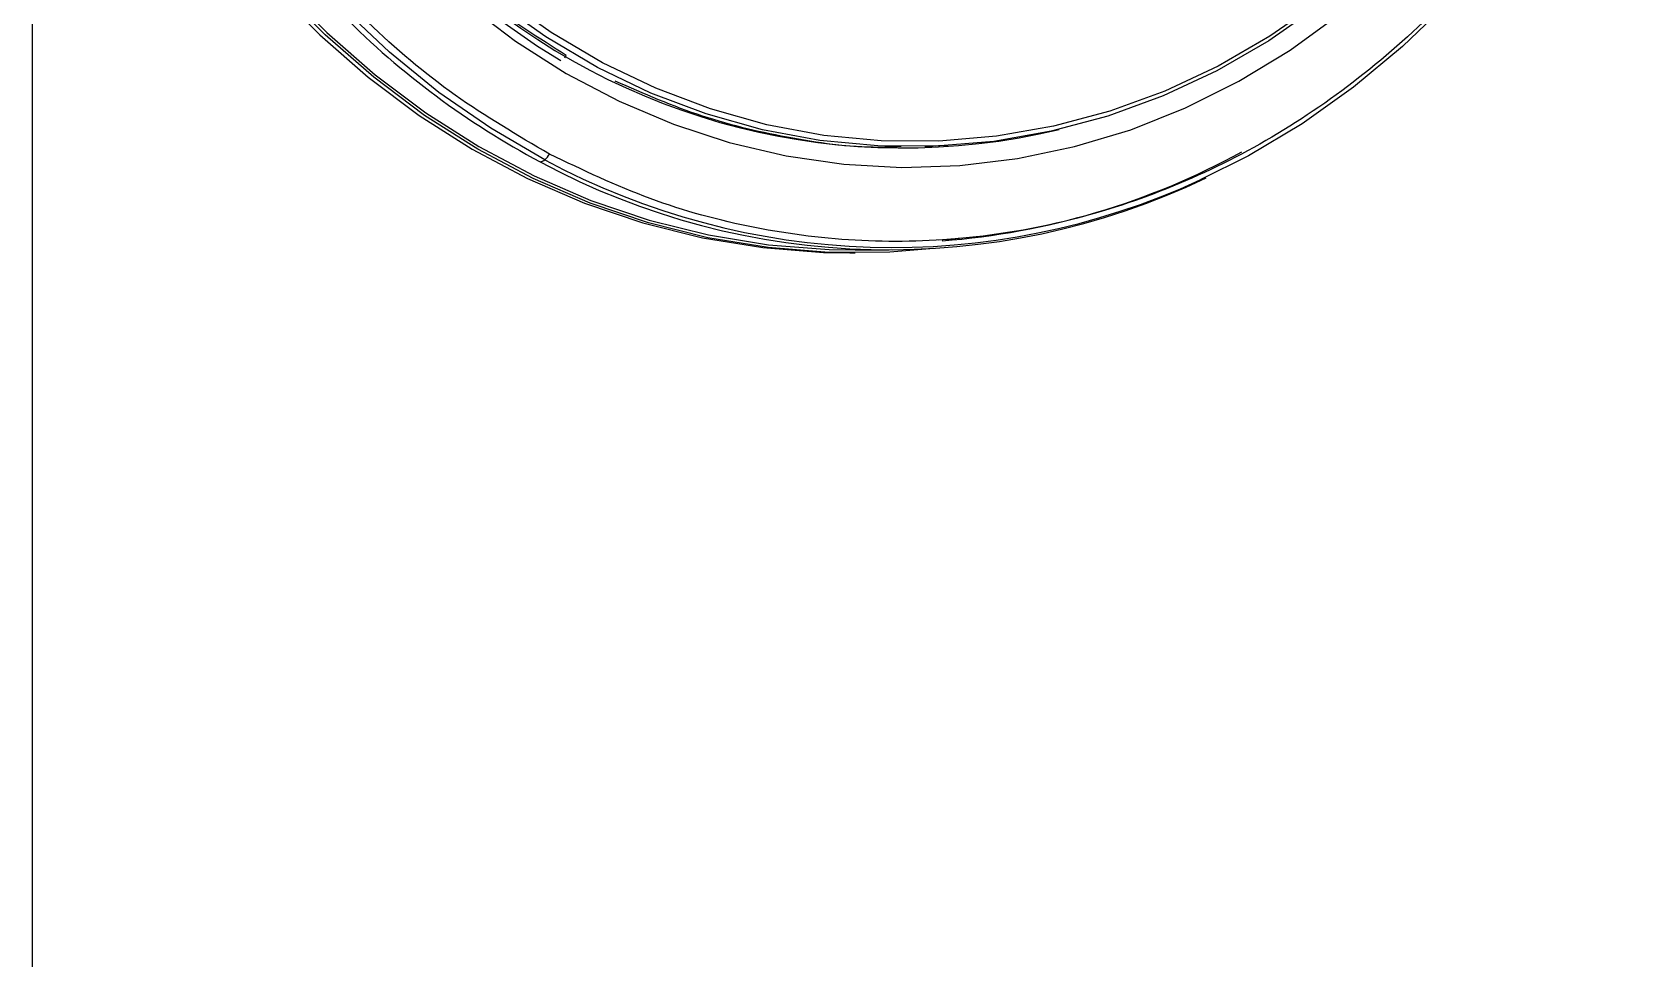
# Model space of a CAD drawing. Extents: x 939 to 1039, y 781 to 934.
# Drawn here: x 967.367 to 971.777, y 821.913 to 824.452 of the extents above; entities that cross this region are included whole.
import ezdxf

# ---------------------------------------------------------------- set-up
doc = ezdxf.new("R2010")
doc.units = 0
doc.header["$MEASUREMENT"] = 0
doc.layers.add('1', color=4, linetype='Continuous')

# ---------------------------------------------------------------- blocks, each defined once
blk = doc.blocks.new('Envoy')
at = {"layer": '1', "color": 3, "linetype": 'Continuous', "lineweight": 25}
for p, q in [((28.7128, 26.8117), (28.7128, 19.6527)), ((30.171, 25.2076), (30.1754, 25.2147)), ((31.1571, 24.9637), (31.1805, 24.9645)), ((31.2206, 24.9671), (31.1687, 24.9648)), ((30.9518, 24.673), (30.9669, 24.673)), ((30.9669, 24.6808), (31.0593, 24.6808))]:
    blk.add_line(p, q, dxfattribs=at)
at = {"layer": '1', "color": 3, "linetype": 'Continuous', "lineweight": 25, "flags": 128}
for points in [[(30.1164, 24.928), (29.9685, 25.0142), (29.8266, 25.1125), (29.6913, 25.2224), (29.5633, 25.3433)], [(32.5928, 25.3603), (32.4658, 25.2379), (32.3315, 25.1265), (32.1904, 25.0266), (32.0433, 24.9388), (31.9112, 24.8727)], [(29.3758, 25.3975), (29.5005, 25.2705), (29.6329, 25.1544), (29.7724, 25.0497), (29.9181, 24.9569), (30.0694, 24.8766), (30.2254, 24.8091), (30.3853, 24.7549), (30.5482, 24.7142), (30.7132, 24.6873), (30.8796, 24.6743), (30.9518, 24.673)], [(31.1819, 24.6846), (31.0614, 24.6752), (30.8947, 24.6743), (30.7283, 24.6873), (30.5633, 24.7142), (30.4004, 24.7549), (30.2405, 24.8091), (30.0845, 24.8766), (29.9332, 24.9569), (29.7875, 25.0497), (29.648, 25.1544), (29.5155, 25.2705), (29.3908, 25.3975)], [(29.3956, 25.4031), (29.5199, 25.2766), (29.6519, 25.1608), (29.791, 25.0564), (29.9363, 24.9639), (30.0872, 24.8838), (30.2427, 24.8166), (30.4021, 24.7625), (30.5645, 24.722), (30.7291, 24.6951), (30.8949, 24.6821), (30.9669, 24.6808)], [(29.9039, 25.3538), (30.0366, 25.2532), (30.1755, 25.1646), (30.3199, 25.0884), (30.469, 25.0251), (30.6219, 24.975), (30.7777, 24.9385), (30.9354, 24.9157), (31.0942, 24.9069), (31.2531, 24.912), (31.4112, 24.931), (31.5676, 24.9639), (31.7213, 25.0103), (31.8715, 25.0701), (32.0173, 25.1429), (32.1578, 25.2282), (32.2922, 25.3256)], [(32.2351, 25.3484), (32.099, 25.2539), (31.9569, 25.172), (31.8096, 25.103), (31.6581, 25.0476), (31.5032, 25.0059), (31.346, 24.9782), (31.1874, 24.9648), (31.0283, 24.9657), (30.8698, 24.9808), (30.7128, 25.0102), (30.5583, 25.0535), (30.4072, 25.1107), (30.2605, 25.1812), (30.1191, 25.2647), (29.9837, 25.3606)], [(32.2374, 25.3601), (32.1022, 25.2662), (31.9609, 25.1847), (31.8145, 25.1162), (31.6639, 25.0611), (31.5099, 25.0197), (31.3537, 24.9922), (31.196, 24.9788), (31.0379, 24.9797), (30.8803, 24.9948), (30.7243, 25.024), (30.5707, 25.0671), (30.4205, 25.1238), (30.2747, 25.1939), (30.1341, 25.2769), (29.9996, 25.3723)], [(30.1607, 25.1987), (30.0968, 25.2379), (29.9597, 25.3342), (29.8295, 25.4424), (29.7071, 25.562), (29.5933, 25.6923), (29.4888, 25.8324), (29.3941, 25.9814), (29.3099, 26.1385), (29.2366, 26.3027), (29.1748, 26.473), (29.1249, 26.6483), (29.087, 26.8275), (29.0616, 27.0096), (29.0486, 27.1934), (29.0482, 27.3779), (29.0604, 27.5618), (29.0852, 27.744), (29.1223, 27.9234), (29.1716, 28.099), (29.2057, 28.199)], [(31.2571, 24.7131), (31.2402, 24.7116), (31.1936, 24.7079)]]:
    blk.add_lwpolyline(points, dxfattribs=at)
at = {"layer": '1', "color": 3, "linetype": 'Continuous', "lineweight": 25}
for centre, radius, start, end in [((31.0979, 26.7964), 1.8359, 228.2393, 283.4704), ((31.1747, 26.9256), 2.2717, 224.8446, 241.8685), ((30.1014, 24.9441), 0.0219, 275.4675, 312.9078), ((31.0588, 26.696), 2.0146, 241.696, 295.5485), ((30.0737, 24.9784), 0.066, 310.2563, 328.0715), ((31.0692, 26.6967), 2.009, 241.6881, 294.7811), ((31.0496, 26.7322), 2.0322, 274.3844, 298.6846)]:
    blk.add_arc(centre, radius, start, end, dxfattribs=at)
for points, knots in [([(30.1297, 24.9435), (30.042, 24.9948), (29.8665, 25.0973), (29.6284, 25.2995), (29.4139, 25.5328), (29.2281, 25.7971), (29.0739, 26.0866), (28.954, 26.3968), (28.8704, 26.7224), (28.8246, 27.0576), (28.8172, 27.3969), (28.8491, 27.7341), (28.9166, 28.065), (28.9925, 28.2734), (29.0304, 28.3777)], [0, 0, 0, 0, 0.083333, 0.166667, 0.25, 0.333334, 0.416667, 0.5, 0.583333, 0.666667, 0.75, 0.833333, 0.916667, 1, 1, 1, 1]), ([(29.2223, 28.1921), (29.1924, 28.1014), (29.1327, 27.92), (29.0814, 27.6342), (29.0593, 27.3442), (29.0695, 27.053), (29.1111, 26.7656), (29.1836, 26.4864), (29.2859, 26.2197), (29.4163, 25.9697), (29.5728, 25.7402), (29.7532, 25.5354), (29.9535, 25.3556), (30.1014, 25.2617), (30.1754, 25.2147)], [0, 0, 0, 0, 0.083334, 0.166667, 0.25, 0.333333, 0.416667, 0.5, 0.583333, 0.666667, 0.75, 0.833333, 0.916666, 1, 1, 1, 1]), ([(33.1234, 26.2045), (33.0787, 26.1039), (32.9893, 25.9026), (32.813, 25.6294), (32.6096, 25.3833), (32.3793, 25.1703), (32.1269, 24.9934), (31.8564, 24.8558), (31.5727, 24.7599), (31.2805, 24.7074), (30.9847, 24.6989), (30.6908, 24.7354), (30.4023, 24.8129), (30.2206, 24.8999), (30.1297, 24.9435)], [0, 0, 0, 0, 0.083333, 0.166667, 0.25, 0.333333, 0.416667, 0.5, 0.583333, 0.666667, 0.75, 0.833333, 0.916667, 1, 1, 1, 1]), ([(30.3085, 25.144), (30.3876, 25.1095), (30.5458, 25.0406), (30.7949, 24.9844), (30.9785, 24.9589), (31.0779, 24.9644), (31.0929, 24.9652)], [0, 0, 0, 0, 0.3146755, 0.629351, 0.9440257, 1, 1, 1, 1])]:
    blk.add_open_spline(points, degree=3, knots=knots, dxfattribs=at)

msp = doc.modelspace()

# ---------------------------------------------------------------- block references
at = {"layer": '1'}
msp.add_blockref('Envoy', (938.6538, 799.1744), dxfattribs=at)

doc.saveas('drawing.dxf')
